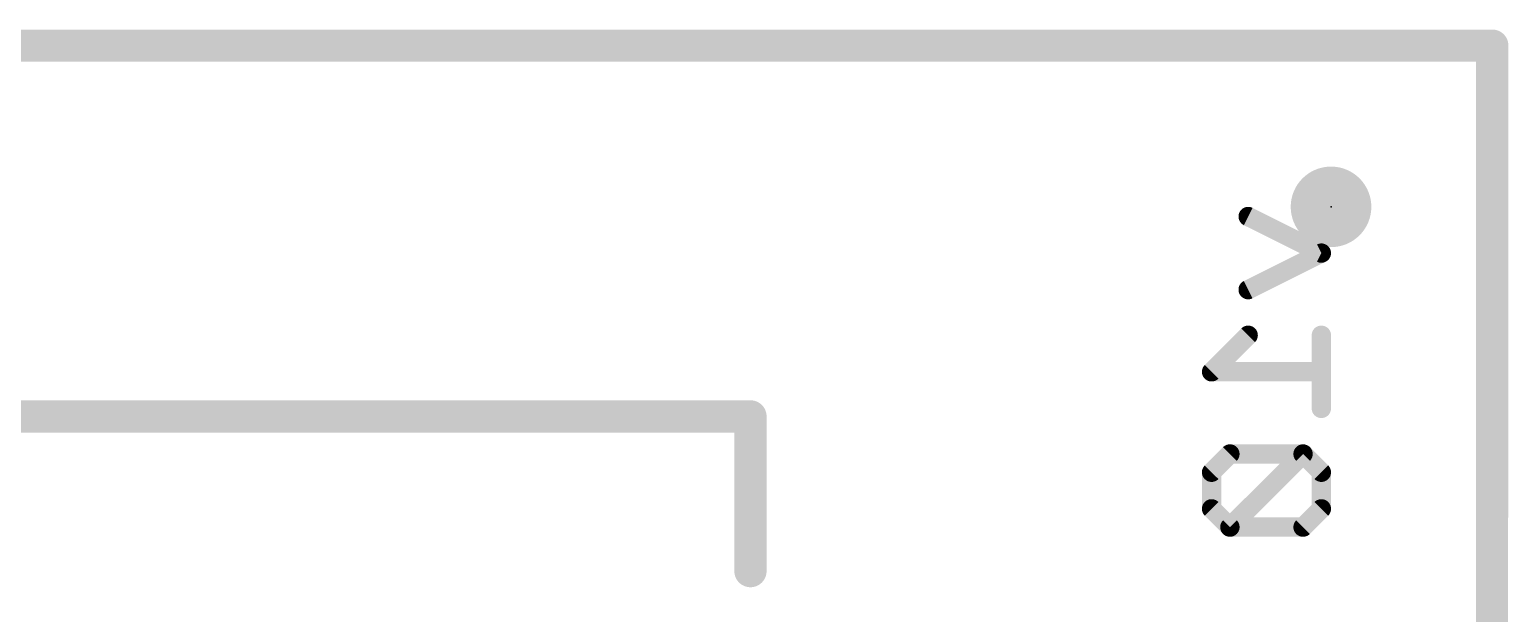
# Model space of a CAD drawing. Extents: x -3.8 to 20.4, y -21.6 to 37.
# Drawn here: x 8.8 to 20.45, y 32.36 to 36.96 of the extents above; entities that cross this region are included whole.
import ezdxf

# ---------------------------------------------------------------- set-up
doc = ezdxf.new("R2010")
doc.units = 0
for name, color, linetype in [('1', 12, 'CONTINUOUS'), ('16', 132, 'CONTINUOUS'), ('20', 53, 'CONTINUOUS'), ('21', 41, 'CONTINUOUS'), ('23', 53, 'CONTINUOUS')]:
    doc.layers.add(name, color=color, linetype=linetype)

# ---------------------------------------------------------------- blocks, each defined once
blk = doc.blocks.new('PIE')
at = {"const_width": 0.5}
blk.add_lwpolyline([(0, -0.25, 1), (0, 0.25, 1), (0, -0.25)], format="xyb", dxfattribs=at)

msp = doc.modelspace()

# ---------------------------------------------------------------- linework, layer by layer
at = {"layer": '1', "const_width": 0.2032}
for points in [[(0, 36.83), (20.32, 36.83)], [(20.32, 36.83), (20.32, 0)]]:
    msp.add_lwpolyline(points, dxfattribs=at)
at = {"layer": '1', "const_width": 0.1016}
for points in [[(20.3708, 36.83, 1), (20.2692, 36.83)], [(20.32, 36.7792, 1), (20.32, 36.8808)]]:
    msp.add_lwpolyline(points, format="xyb", dxfattribs=at)
at = {"layer": '16'}
for points, const_width in [([(0, 36.83), (20.32, 36.83)], 0.2032), ([(20.32, 36.83), (20.32, 0)], 0.2032), ([(18.3976, 35.4838), (18.9738, 35.1957)], 0.1524), ([(18.9738, 35.1957), (18.3976, 34.9076)], 0.1524), ([(18.3976, 34.5483), (18.1095, 34.2602)], 0.1524), ([(18.9738, 34.5483), (18.9738, 33.9721)], 0.1524), ([(18.1095, 34.2602), (18.9738, 34.2602)], 0.1524), ([(18.2535, 33.6128), (18.1095, 33.4687)], 0.1524), ([(18.8297, 33.6128), (18.2535, 33.6128)], 0.1524), ([(18.8297, 33.6128), (18.2535, 33.0365)], 0.1524), ([(18.9738, 33.4687), (18.8297, 33.6128)], 0.1524), ([(18.1095, 33.4687), (18.1095, 33.1806)], 0.1524), ([(18.9738, 33.1806), (18.9738, 33.4687)], 0.1524), ([(18.1095, 33.1806), (18.2535, 33.0365)], 0.1524), ([(18.8297, 33.0365), (18.9738, 33.1806)], 0.1524), ([(18.2535, 33.0365), (18.8297, 33.0365)], 0.1524)]:
    msp.add_lwpolyline(points, dxfattribs=dict(at, const_width=const_width))
for points, const_width in [([(20.3708, 36.83, 1), (20.2692, 36.83)], 0.1016), ([(20.32, 36.7792, 1), (20.32, 36.8808)], 0.1016), ([(18.4146, 35.5179, 1), (18.3805, 35.4497)], 0.0762), ([(18.9908, 35.1616, 1), (18.9568, 35.2298)], 0.0762), ([(18.9568, 35.1616, 1), (18.9908, 35.2298)], 0.0762), ([(18.3805, 34.9417, 1), (18.4146, 34.8735)], 0.0762), ([(18.4245, 34.5213, 1), (18.3706, 34.5752)], 0.0762), ([(19.0119, 34.5483, 1), (18.9357, 34.5483)], 0.0762), ([(18.0825, 34.2871, 1), (18.1364, 34.2332)], 0.0762), ([(18.1095, 34.2983, 1), (18.1095, 34.2221)], 0.0762), ([(18.9738, 34.2221, 1), (18.9738, 34.2983)], 0.0762), ([(18.9357, 33.9721, 1), (19.0119, 33.9721)], 0.0762), ([(18.2535, 33.6509, 1), (18.2535, 33.5747)], 0.0762), ([(18.2805, 33.5858, 1), (18.2266, 33.6397)], 0.0762), ([(18.8567, 33.6397, 1), (18.8028, 33.5858)], 0.0762), ([(18.8567, 33.5858, 1), (18.8028, 33.6397)], 0.0762), ([(18.8297, 33.5747, 1), (18.8297, 33.6509)], 0.0762), ([(18.1476, 33.4687, 1), (18.0714, 33.4687)], 0.0762), ([(19.0119, 33.4687, 1), (18.9357, 33.4687)], 0.0762), ([(18.0825, 33.4956, 1), (18.1364, 33.4418)], 0.0762), ([(18.9469, 33.4418, 1), (19.0007, 33.4956)], 0.0762), ([(18.1364, 33.2075, 1), (18.0825, 33.1537)], 0.0762), ([(18.0714, 33.1806, 1), (18.1476, 33.1806)], 0.0762), ([(18.9357, 33.1806, 1), (19.0119, 33.1806)], 0.0762), ([(19.0007, 33.1537, 1), (18.9469, 33.2075)], 0.0762), ([(18.2535, 33.0746, 1), (18.2535, 32.9984)], 0.0762), ([(18.2266, 33.0635, 1), (18.2805, 33.0096)], 0.0762), ([(18.2266, 33.0096, 1), (18.2805, 33.0635)], 0.0762), ([(18.8028, 33.0635, 1), (18.8567, 33.0096)], 0.0762), ([(18.8297, 32.9984, 1), (18.8297, 33.0746)], 0.0762)]:
    msp.add_lwpolyline(points, format="xyb", dxfattribs=dict(at, const_width=const_width))
at = {"layer": '20', "const_width": 0.254}
for points in [[(20.32, 36.83), (0, 36.83)], [(20.3, 0), (20.32, 36.83)]]:
    msp.add_lwpolyline(points, dxfattribs=at)
at = {"layer": '20', "const_width": 0.127}
for points in [[(20.3835, 36.83, 1), (20.2565, 36.83)], [(20.32, 36.7665, 1), (20.32, 36.8935)]]:
    msp.add_lwpolyline(points, format="xyb", dxfattribs=at)
at = {"layer": '21', "const_width": 0.254}
for points in [[(14.478, 33.909), (5.6896, 33.909)], [(14.478, 32.6898), (14.478, 33.909)]]:
    msp.add_lwpolyline(points, dxfattribs=at)
at = {"layer": '21', "const_width": 0.127}
for points in [[(14.5415, 33.909, 1), (14.4145, 33.909)], [(14.478, 33.8455, 1), (14.478, 33.9725)], [(14.4145, 32.6898, 1), (14.5415, 32.6898)]]:
    msp.add_lwpolyline(points, format="xyb", dxfattribs=at)
at = {"layer": '23'}
msp.add_point((19.05, 35.56), dxfattribs=at)

# ---------------------------------------------------------------- block references
at = {"layer": '1', "xscale": 0.635, "yscale": 0.635}
msp.add_blockref('PIE', (19.05, 35.56), dxfattribs=at)

doc.saveas('drawing.dxf')
